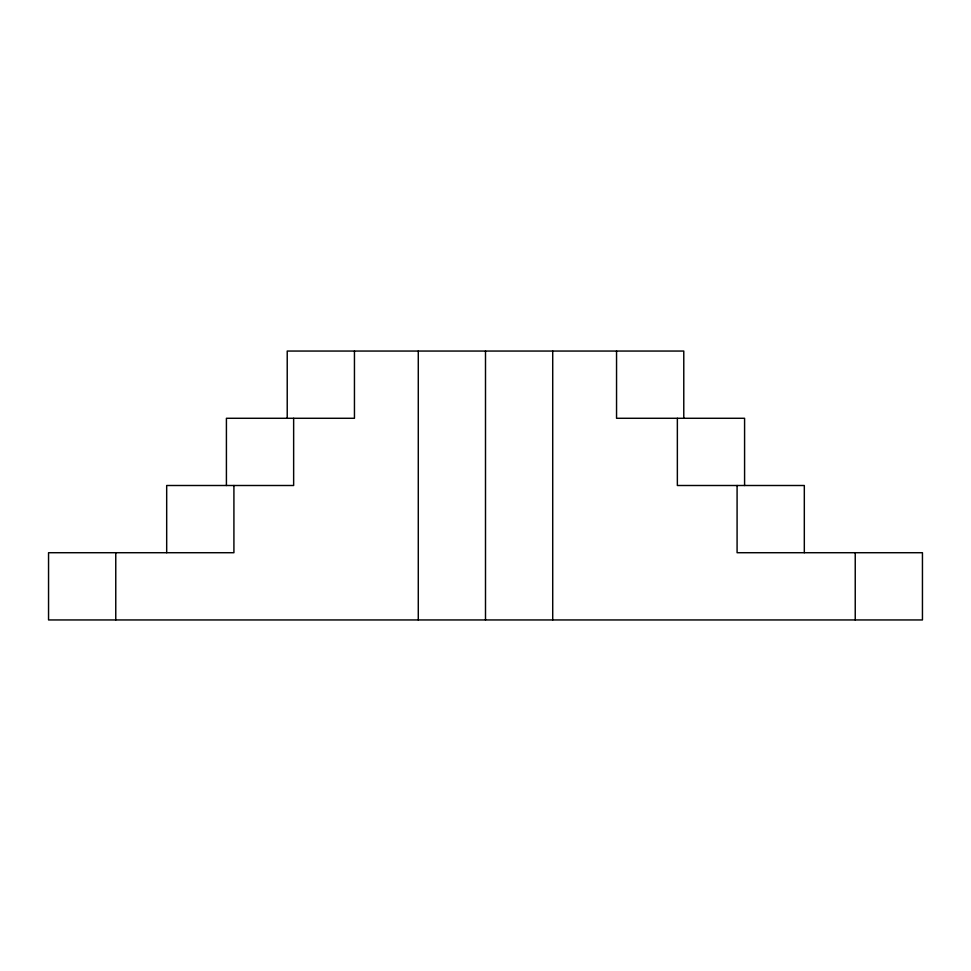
<?xml version="1.0" encoding="UTF-8"?>
<svg xmlns="http://www.w3.org/2000/svg" width="971" height="971" viewBox="0 0 971 971"><rect width="100%" height="100%" fill="white"/><g stroke="black" fill="none" stroke-linecap="round" stroke-linejoin="round"><path stroke-width="1.46" d="M287.222 418.283L287.222 351.053L683.778 351.053L683.778 418.283M293.643 418.283L293.643 485.5L166.684 485.5L166.684 552.717M855.233 552.717L855.233 619.947M804.316 552.717L804.316 485.5L677.357 485.5L677.357 418.283M744.587 485.5L744.587 418.283L616.549 418.283L616.549 351.053M737.086 485.5L737.086 552.717L922.45 552.717L922.45 619.947L48.55 619.947L48.55 552.717L233.914 552.717L233.914 485.5M552.717 351.053L552.717 619.947M485.5 351.053L485.5 619.947M418.283 351.053L418.283 619.947M354.451 351.053L354.451 418.283L226.413 418.283L226.413 485.5M115.767 552.717L115.767 619.947"/></g></svg>
